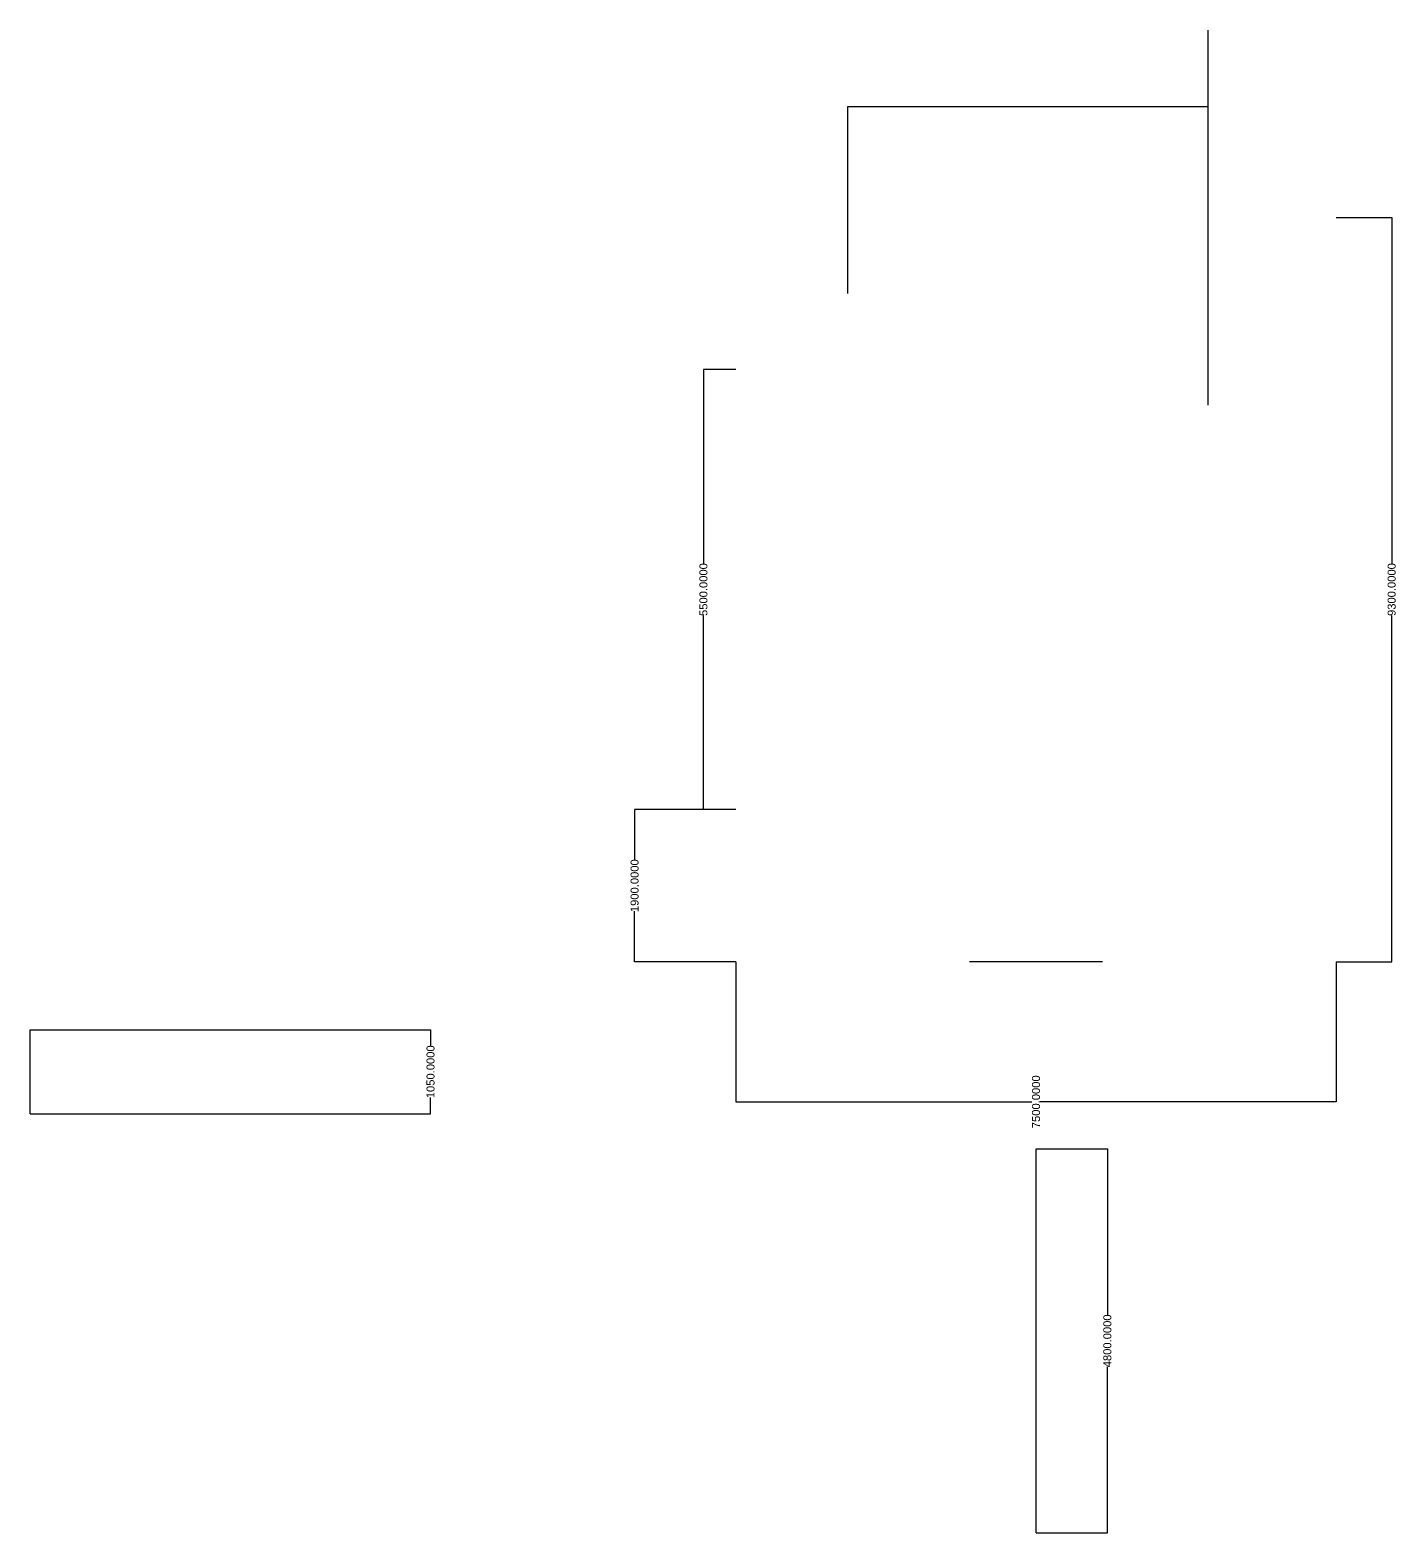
# Model space of a CAD drawing. Header units: inches. Extents: x -3325649 to -3244416, y 545985 to 644263.
# Drawn here: x -3268390 to -3251317, y 567607 to 586384 of the extents above; entities that cross this region are included whole.
import ezdxf

# ---------------------------------------------------------------- set-up
doc = ezdxf.new("R2010")
doc.units = ezdxf.units.IN
doc.header["$MEASUREMENT"] = 0
doc.styles.add('Annotative', font='arial.ttf', dxfattribs={"height": 100})
doc.dimstyles.get("Standard").update_dxf_attribs({"dimtxt": 100, "dimasz": 0.18, "dimexe": 0.18, "dimexo": 0.0625, "dimgap": 0.09, "dimtad": 0, "dimtih": 1, "dimtoh": 1, "dimdec": 4, "dimzin": 0, "dimdsep": 46, "dimtxsty": 'Annotative', "dimcen": 0.09, "dimadec": 0, "dimazin": 0, "dimtfac": 1, "dimtdec": 4, "dimtofl": 0, "dimtmove": 0, "dimatfit": 3, "dimfxl": 1, "dimtolj": 1, "dimtzin": 0, "dimarcsym": 0})

# ---------------------------------------------------------------- blocks, each defined once
blk = doc.blocks.new('*D3')
at = {"color": 0, "lineweight": -2, "transparency": 16777216}
for p, q in [((-3252074.983943939, 584043.552770025), (-3251382.82, 584043.552770025)), ((-3251383, 584043.3727700249), (-3251383, 579717.5854712528)), ((-3251383, 574743.732770025), (-3251383, 579069.5200687972)), ((-3252074.983943939, 574743.552770025), (-3251382.82, 574743.552770025))]:
    blk.add_line(p, q, dxfattribs=at)
at = {"color": 0, "transparency": 16777216}
for points in [[(-3251383.03, 584043.3727700249), (-3251382.97, 584043.3727700249), (-3251383, 584043.552770025)], [(-3251383.03, 574743.732770025), (-3251382.97, 574743.732770025), (-3251383, 574743.552770025)]]:
    blk.add_solid(points, dxfattribs=at)
at = {"layer": 'Defpoints', "color": 0, "transparency": 16777216}
for p in [(-3252075.046443939, 584043.552770025, 1100), (-3252075.046443939, 574743.552770025, 1100), (-3251383, 574743.552770025)]:
    blk.add_point(p, dxfattribs=at)
at = {"color": 0, "transparency": 16777216, "insert": (-3251383, 579393.5527700251), "char_height": 100, "attachment_point": 5, "rotation": 90.00000000000001, "style": 'Annotative'}
blk.add_mtext('\\A1;9300.0000', dxfattribs=at)
blk = doc.blocks.new('*D4')
at = {"color": 0, "lineweight": -2, "transparency": 16777216}
for p, q in [((-3259575.04644394, 574743.4902700261), (-3259575.04644394, 572993.8200000019)), ((-3252075.04644394, 574743.4902700261), (-3252075.04644394, 572993.8200000019)), ((-3259574.86644394, 572994.000000002), (-3255876.193742712, 572994.000000002)), ((-3252075.22644394, 572994.000000002), (-3255773.899145168, 572994.000000002))]:
    blk.add_line(p, q, dxfattribs=at)
at = {"color": 0, "transparency": 16777216}
for points in [[(-3259574.86644394, 572993.970000002), (-3259574.86644394, 572994.030000002), (-3259575.04644394, 572994.000000002)], [(-3252075.22644394, 572993.970000002), (-3252075.22644394, 572994.030000002), (-3252075.04644394, 572994.000000002)]]:
    blk.add_solid(points, dxfattribs=at)
at = {"layer": 'Defpoints', "color": 0, "transparency": 16777216}
for p in [(-3259575.046443941, 574743.5527700252, 50), (-3252075.046443941, 574743.5527700252, 50), (-3259575.046443941, 572994.000000001)]:
    blk.add_point(p, dxfattribs=at)
at = {"color": 0, "transparency": 16777216, "insert": (-3255825.04644394, 572994.000000002), "char_height": 100, "attachment_point": 5, "rotation": 90.00000000000001, "style": 'Annotative'}
blk.add_mtext('\\A1;7500.0000', dxfattribs=at)
blk = doc.blocks.new('*D5')
at = {"color": 0, "lineweight": -2, "transparency": 16777216}
for p, q in [((-3255824.983943939, 572406.8583493518), (-3254933.82, 572406.8583493518)), ((-3254934, 572406.6783493517), (-3254934, 570332.9033288879)), ((-3254934, 567607.0383493515), (-3254934, 569680.8133698155)), ((-3255824.983943939, 567606.8583493514), (-3254933.82, 567606.8583493514))]:
    blk.add_line(p, q, dxfattribs=at)
at = {"color": 0, "transparency": 16777216}
for points in [[(-3254934.03, 572406.6783493517), (-3254933.97, 572406.6783493517), (-3254934, 572406.8583493518)], [(-3254934.03, 567607.0383493515), (-3254933.97, 567607.0383493515), (-3254934, 567606.8583493514)]]:
    blk.add_solid(points, dxfattribs=at)
at = {"layer": 'Defpoints', "color": 0, "transparency": 16777216}
for p in [(-3255825.046443939, 572406.8583493518, 2150), (-3254934, 572406.8583493518), (-3255825.046443939, 567606.8583493514, 2149.999999999767)]:
    blk.add_point(p, dxfattribs=at)
at = {"color": 0, "transparency": 16777216, "insert": (-3254934, 570006.8583493518), "char_height": 100, "attachment_point": 5, "rotation": 90.00000000000001, "style": 'Annotative'}
blk.add_mtext('\\A1;4800.0000', dxfattribs=at)
blk = doc.blocks.new('*D10')
at = {"color": 0, "lineweight": -2, "transparency": 16777216}
for p, q in [((-3268389.530387878, 573893.6055400494), (-3263387.32, 573893.6055400494)), ((-3263387.5, 573893.4255400493), (-3263387.5, 573687.9315564204)), ((-3263387.5, 572843.7855400494), (-3263387.5, 573049.2795236784)), ((-3268389.530387878, 572843.6055400494), (-3263387.32, 572843.6055400494))]:
    blk.add_line(p, q, dxfattribs=at)
at = {"color": 0, "transparency": 16777216}
for points in [[(-3263387.53, 573893.4255400493), (-3263387.47, 573893.4255400493), (-3263387.5, 573893.6055400494)], [(-3263387.53, 572843.7855400494), (-3263387.47, 572843.7855400494), (-3263387.5, 572843.6055400494)]]:
    blk.add_solid(points, dxfattribs=at)
at = {"layer": 'Defpoints', "color": 0, "transparency": 16777216}
for p in [(-3268389.592887878, 573893.6055400494, 3550), (-3263387.5, 573893.6055400494), (-3268389.592887878, 572843.6055400494, 3550)]:
    blk.add_point(p, dxfattribs=at)
at = {"color": 0, "transparency": 16777216, "insert": (-3263387.5, 573368.6055400495), "char_height": 100, "attachment_point": 5, "rotation": 90.00000000000001, "style": 'Annotative'}
blk.add_mtext('\\A1;1050.0000', dxfattribs=at)
blk = doc.blocks.new('*D11')
at = {"color": 0, "lineweight": -2, "transparency": 16777216}
for p, q in [((-3259575.108943939, 582143.552770025), (-3259979.18, 582143.552770025)), ((-3259979, 582143.3727700249), (-3259979, 579717.5854712528)), ((-3259979, 576643.732770025), (-3259979, 579069.5200687972)), ((-3259575.108943939, 576643.552770025), (-3259979.18, 576643.552770025))]:
    blk.add_line(p, q, dxfattribs=at)
at = {"color": 0, "transparency": 16777216}
for points in [[(-3259979.03, 582143.3727700249), (-3259978.97, 582143.3727700249), (-3259979, 582143.552770025)], [(-3259979.03, 576643.732770025), (-3259978.97, 576643.732770025), (-3259979, 576643.552770025)]]:
    blk.add_solid(points, dxfattribs=at)
at = {"layer": 'Defpoints', "color": 0, "transparency": 16777216}
for p in [(-3259575.046443939, 582143.552770025, 2700), (-3259979, 576643.552770025), (-3259575.046443939, 576643.552770025, 2700)]:
    blk.add_point(p, dxfattribs=at)
at = {"color": 0, "transparency": 16777216, "insert": (-3259979, 579393.5527700251), "char_height": 100, "attachment_point": 5, "rotation": 90.00000000000001, "style": 'Annotative'}
blk.add_mtext('\\A1;5500.0000', dxfattribs=at)
blk = doc.blocks.new('*D12')
at = {"color": 0, "lineweight": -2, "transparency": 16777216}
for p, q in [((-3259575.108943939, 576643.552770025), (-3260838.68, 576643.552770025)), ((-3260838.5, 576643.3727700249), (-3260838.5, 576012.878786396)), ((-3260838.5, 574743.732770025), (-3260838.5, 575374.226753654)), ((-3259575.108943939, 574743.552770025), (-3260838.68, 574743.552770025))]:
    blk.add_line(p, q, dxfattribs=at)
at = {"color": 0, "transparency": 16777216}
for points in [[(-3260838.53, 576643.3727700249), (-3260838.47, 576643.3727700249), (-3260838.5, 576643.552770025)], [(-3260838.53, 574743.732770025), (-3260838.47, 574743.732770025), (-3260838.5, 574743.552770025)]]:
    blk.add_solid(points, dxfattribs=at)
at = {"layer": 'Defpoints', "color": 0, "transparency": 16777216}
for p in [(-3259575.046443939, 576643.552770025, 1100), (-3260838.5, 574743.552770025), (-3259575.046443939, 574743.552770025, 1100)]:
    blk.add_point(p, dxfattribs=at)
at = {"color": 0, "transparency": 16777216, "insert": (-3260838.5, 575693.5527700251), "char_height": 100, "attachment_point": 5, "rotation": 90.00000000000001, "style": 'Annotative'}
blk.add_mtext('\\A1;1900.0000', dxfattribs=at)

msp = doc.modelspace()

# ---------------------------------------------------------------- linework, layer by layer
for p, q in [((-3253675.046443939, 581698.552770025, 2400), (-3253675.046443939, 586383.906272447, 2400)), ((-3258175.046443939, 585430.0527699438, 2200.000000000233), (-3253675.046443939, 585430.0527699436, 2400.000000000007))]:
    msp.add_line(p, q)
at = {"extrusion": (-0.7071067811865476, 4.329780281177245e-17, 0.7071067811865476)}
msp.add_line((-3258175.046443939, 583093.552770025, 2200.000000000233), (-3258175.046443939, 585430.0527699438, 2200.000000000233), dxfattribs=at)
at = {"extrusion": (-1.499759782661858e-32, -1, -1.232595164407831e-32)}
msp.add_line((-3254995.046443939, 574743.552770025, 1100), (-3256655.046443939, 574743.552770025, 1100), dxfattribs=at)
at = {"extrusion": (-1, -2.449293598294706e-16, 5.343292365080533e-33)}
msp.add_line((-3268389.592887878, 572843.6055400494, 3550), (-3268389.592887878, 573893.6055400494, 3550), dxfattribs=at)
at = {"extrusion": (0, -1.224646799147353e-16, -1)}
msp.add_line((-3255825.046443939, 567606.8583493514, 2149.999999999767), (-3255825.046443939, 572406.8583493518, 2150), dxfattribs=at)

# ---------------------------------------------------------------- dimensions: what is measured, and where the dimension line sits
for base, p1, p2, angle, picture, middle in [((-3251383, 574743.552770025), (-3252075.046443939, 584043.552770025, 1100), (-3252075.046443939, 574743.552770025, 1100), 89.99999999999999, '*D3', (-3251383, 579393.552770025)), ((-3259979, 576643.552770025), (-3259575.046443939, 582143.552770025, 2700), (-3259575.046443939, 576643.552770025, 2700), 89.99999999999999, '*D11', (-3259979, 579393.552770025)), ((-3260838.5, 574743.552770025), (-3259575.046443939, 576643.552770025, 1100), (-3259575.046443939, 574743.552770025, 1100), 89.99999999999999, '*D12', (-3260838.5, 575693.552770025)), ((-3259575.046443941, 572994.000000001), (-3252075.046443939, 574743.552770025, 50), (-3259575.046443939, 574743.552770025, 50), 180, '*D4', (-3255825.04644394, 572994.0000000019)), ((-3263387.5, 573893.6055400494), (-3268389.592887878, 572843.6055400494, 3550), (-3268389.592887878, 573893.6055400494, 3550), 89.99999999999999, '*D10', (-3263387.5, 573368.6055400494)), ((-3254934, 572406.8583493518), (-3255825.046443939, 567606.8583493514, 2149.999999999767), (-3255825.046443939, 572406.8583493518, 2150), 89.99999999999999, '*D5', (-3254934, 570006.8583493517))]:
    dim = msp.add_linear_dim(base=base, p1=p1, p2=p2, angle=angle, dimstyle='Standard')
    dim.commit()
    dim.dimension.update_dxf_attribs({"geometry": picture, "text_midpoint": middle})

doc.saveas('drawing.dxf')
